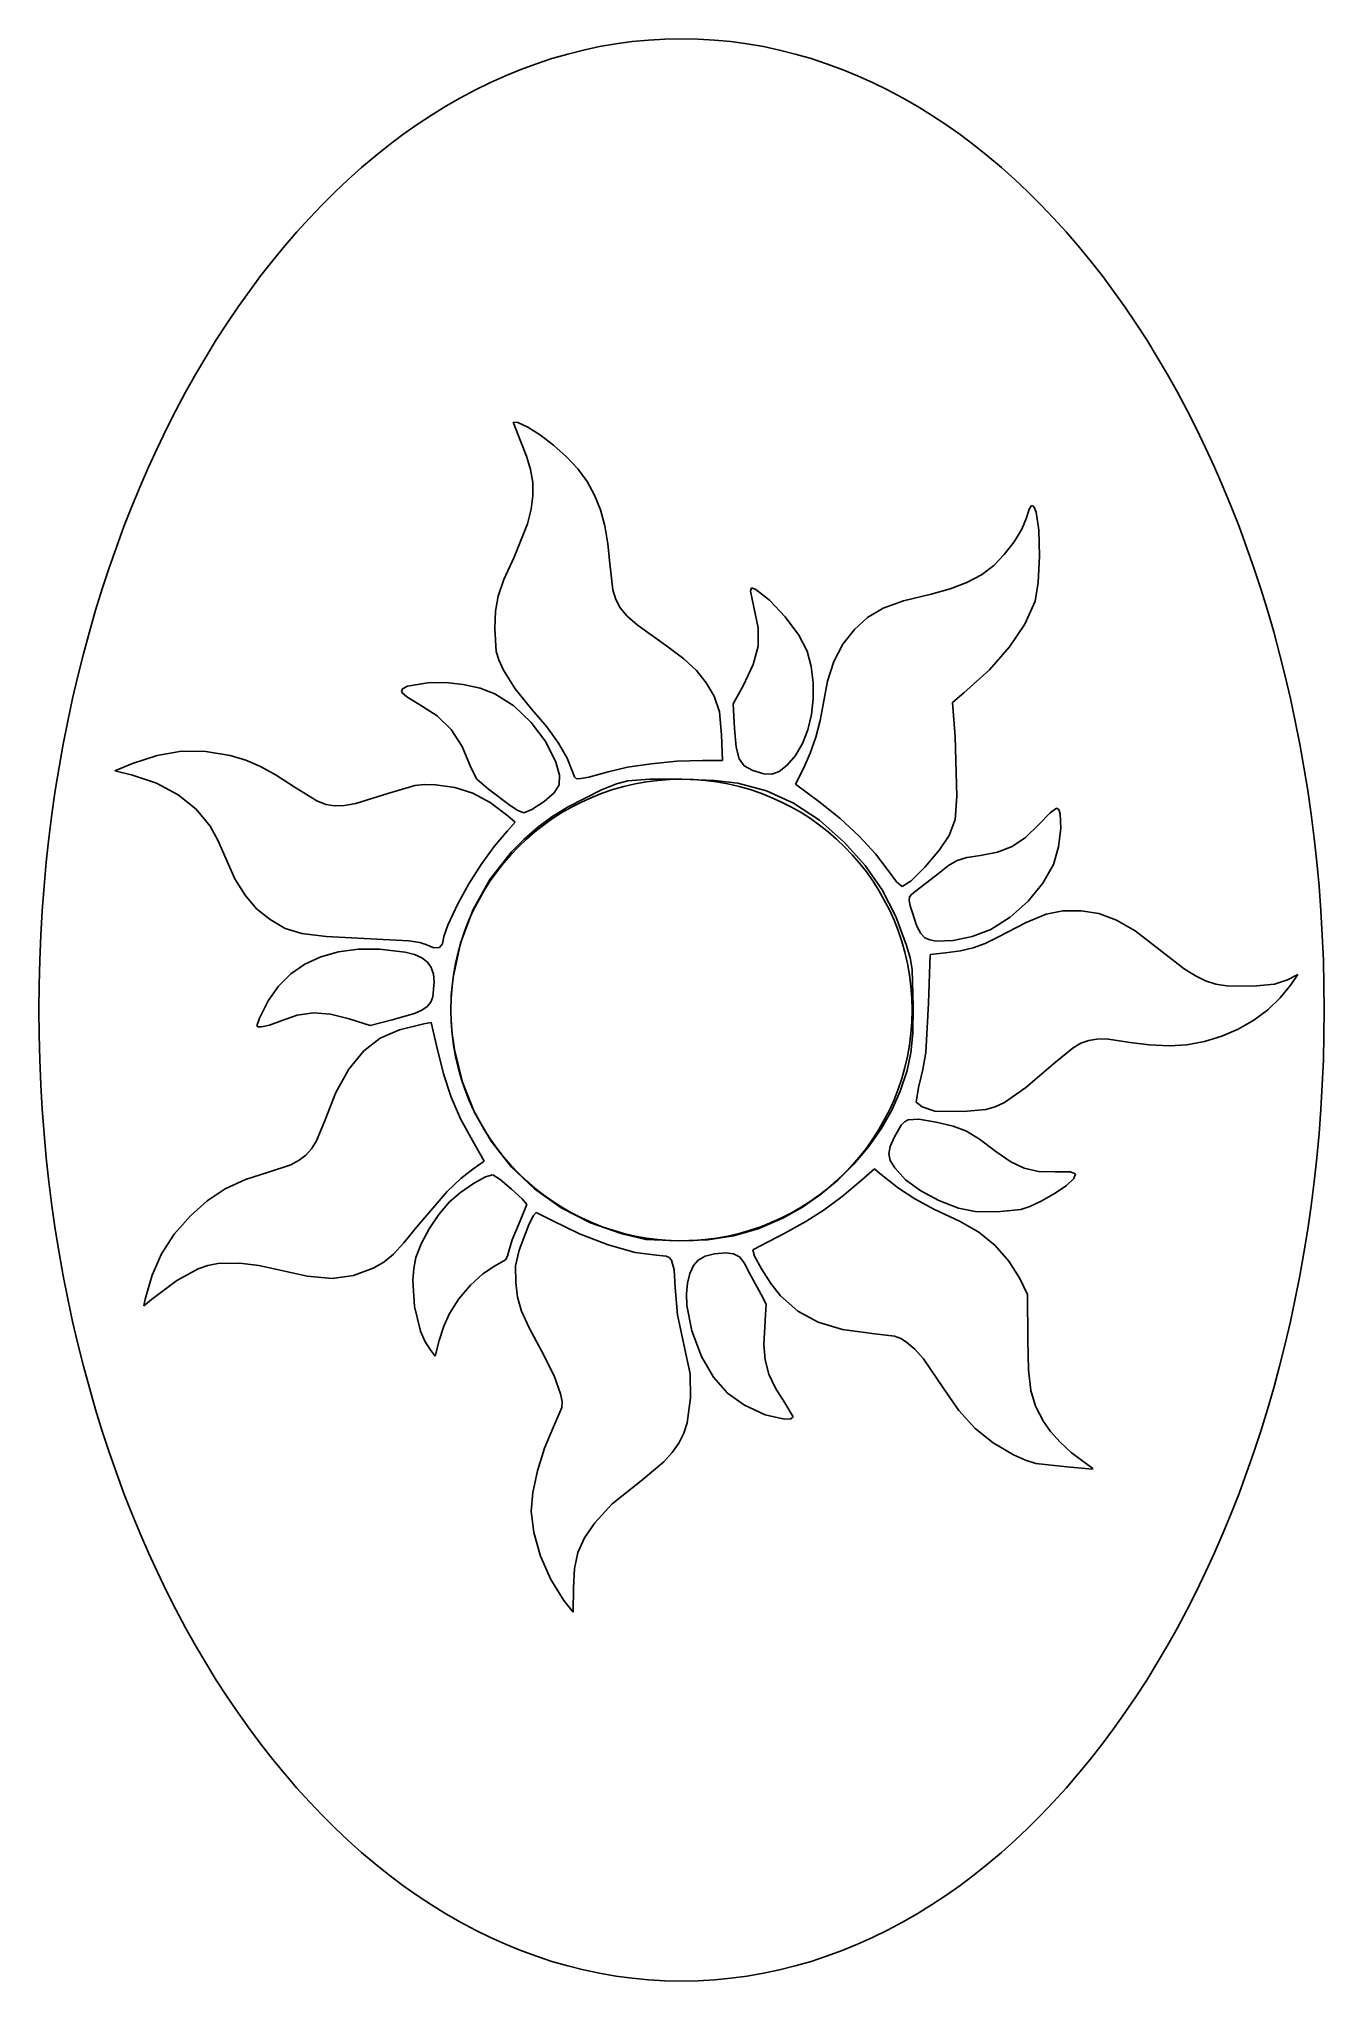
# Model space of a CAD drawing. Extents: x 32 to 177, y 200 to 275.
# Drawn here: x 32.05 to 53.5, y 200.49 to 232.89 of the extents above.
import ezdxf

# ---------------------------------------------------------------- set-up
doc = ezdxf.new("R2010")
doc.units = 0
doc.header["$MEASUREMENT"] = 0
doc.layers.add('Image', color=7, linetype='Continuous')

msp = doc.modelspace()

# ---------------------------------------------------------------- linework, layer by layer
at = {"linetype": 'Continuous'}
msp.add_circle((42.777, 216.693), 3.849, dxfattribs=at)
msp.add_ellipse((42.777, 216.693), major_axis=(0, 16.201), ratio=0.661953, dxfattribs=at)
at = {"layer": 'Image'}
for p, q in [((40.093, 226.171), (39.968, 226.499)), ((39.968, 226.499), (40.043, 226.495)), ((40.043, 226.495), (40.21, 226.414)), ((40.191, 225.932), (40.093, 226.171)), ((40.21, 226.414), (40.423, 226.28)), ((40.423, 226.28), (40.639, 226.118)), ((40.259, 225.707), (40.191, 225.932)), ((40.639, 226.118), (40.859, 225.922)), ((40.859, 225.922), (41.045, 225.72)), ((40.294, 225.49), (40.259, 225.707)), ((41.045, 225.72), (41.2, 225.509)), ((40.268, 225.045), (40.298, 225.271)), ((40.298, 225.271), (40.294, 225.49)), ((41.2, 225.509), (41.325, 225.283)), ((41.325, 225.283), (41.424, 225.038)), ((40.206, 224.804), (40.268, 225.045)), ((41.424, 225.038), (41.498, 224.77)), ((48.454, 224.713), (48.534, 224.905)), ((48.534, 224.905), (48.581, 225.049)), ((48.581, 225.049), (48.618, 225.109)), ((48.618, 225.109), (48.654, 225.09)), ((48.654, 225.09), (48.695, 224.996)), ((48.695, 224.996), (48.741, 224.699)), ((39.982, 224.248), (40.206, 224.804)), ((41.498, 224.77), (41.55, 224.472)), ((48.326, 224.5), (48.454, 224.713)), ((48.741, 224.699), (48.752, 224.265)), ((39.814, 223.876), (39.982, 224.248)), ((41.55, 224.472), (41.582, 224.142)), ((47.988, 224.109), (48.164, 224.29)), ((48.164, 224.29), (48.326, 224.5)), ((48.752, 224.265), (48.73, 223.826)), ((41.582, 224.142), (41.63, 223.702)), ((47.541, 223.823), (47.781, 223.953)), ((47.781, 223.953), (47.988, 224.109)), ((39.672, 223.348), (39.717, 223.599)), ((39.717, 223.599), (39.814, 223.876)), ((41.63, 223.702), (41.679, 223.54)), ((43.928, 223.681), (43.943, 223.734)), ((43.984, 223.412), (43.928, 223.681)), ((43.943, 223.734), (44.015, 223.709)), ((44.015, 223.709), (44.246, 223.529)), ((46.48, 223.518), (46.942, 223.632)), ((46.942, 223.632), (47.262, 223.716)), ((47.262, 223.716), (47.541, 223.823)), ((48.73, 223.826), (48.676, 223.514)), ((39.661, 223.056), (39.672, 223.348)), ((41.679, 223.54), (41.756, 223.399)), ((41.756, 223.399), (41.871, 223.263)), ((41.871, 223.263), (42.035, 223.119)), ((44.057, 223.067), (43.984, 223.412)), ((44.246, 223.529), (44.507, 223.25)), ((45.883, 223.243), (46.141, 223.395)), ((46.141, 223.395), (46.48, 223.518)), ((48.676, 223.514), (48.505, 223.13)), ((39.682, 222.671), (39.661, 223.056)), ((42.035, 223.119), (42.546, 222.753)), ((44.055, 222.762), (44.057, 223.067)), ((44.507, 223.25), (44.737, 222.943)), ((44.737, 222.943), (44.876, 222.681)), ((45.469, 222.795), (45.662, 223.042)), ((45.662, 223.042), (45.883, 223.243)), ((48.505, 223.13), (48.253, 222.75)), ((39.726, 222.535), (39.682, 222.671)), ((42.546, 222.753), (42.815, 222.552)), ((43.973, 222.454), (44.055, 222.762)), ((44.876, 222.681), (44.943, 222.424)), ((45.32, 222.509), (45.469, 222.795)), ((48.253, 222.75), (47.916, 222.369)), ((39.808, 222.361), (39.726, 222.535)), ((40, 222.048), (39.808, 222.361)), ((42.815, 222.552), (43.026, 222.355)), ((43.026, 222.355), (43.191, 222.15)), ((43.804, 222.1), (43.973, 222.454)), ((44.943, 222.424), (44.975, 222.156)), ((45.212, 222.176), (45.32, 222.509)), ((47.916, 222.369), (47.489, 221.981)), ((38.104, 221.993), (38.12, 222.048)), ((38.196, 221.916), (38.104, 221.993)), ((38.12, 222.048), (38.202, 222.094)), ((38.202, 222.094), (38.544, 222.153)), ((38.544, 222.153), (38.837, 222.156)), ((38.837, 222.156), (39.134, 222.123)), ((39.134, 222.123), (39.416, 222.059)), ((39.416, 222.059), (39.662, 221.966)), ((39.662, 221.966), (39.977, 221.766)), ((40.284, 221.702), (40, 222.048)), ((43.191, 222.15), (43.32, 221.927)), ((43.638, 221.8), (43.804, 222.1)), ((44.975, 222.156), (44.975, 221.886)), ((45.14, 221.788), (45.212, 222.176)), ((47.489, 221.981), (47.299, 221.824)), ((38.394, 221.796), (38.196, 221.916)), ((38.699, 221.599), (38.394, 221.796)), ((39.977, 221.766), (40.27, 221.488)), ((40.527, 221.415), (40.284, 221.702)), ((43.32, 221.927), (43.409, 221.669)), ((43.409, 221.669), (43.443, 221.282)), ((43.662, 221.387), (43.638, 221.8)), ((44.975, 221.886), (44.944, 221.621)), ((45.092, 221.523), (45.14, 221.788)), ((47.299, 221.824), (47.344, 221.247)), ((38.932, 221.371), (38.699, 221.599)), ((39.114, 221.088), (38.932, 221.371)), ((40.27, 221.488), (40.514, 221.165)), ((40.725, 221.142), (40.527, 221.415)), ((43.689, 221.076), (43.662, 221.387)), ((44.884, 221.369), (44.795, 221.139)), ((44.944, 221.621), (44.884, 221.369)), ((45.018, 221.245), (45.092, 221.523)), ((34.025, 220.941), (34.433, 221.008)), ((34.433, 221.008), (34.839, 221.007)), ((34.839, 221.007), (35.246, 220.937)), ((39.266, 220.725), (39.114, 221.088)), ((40.514, 221.165), (40.68, 220.827)), ((40.87, 220.893), (40.725, 221.142)), ((43.443, 221.282), (43.462, 220.855)), ((43.738, 220.881), (43.689, 221.076)), ((44.795, 221.139), (44.679, 220.939)), ((44.925, 220.975), (45.018, 221.245)), ((47.344, 221.247), (47.374, 220.257)), ((33.321, 220.685), (33.614, 220.805)), ((33.614, 220.611), (33.321, 220.685)), ((33.614, 220.805), (34.025, 220.941)), ((35.246, 220.937), (35.504, 220.859)), ((35.504, 220.859), (35.75, 220.754)), ((35.75, 220.754), (36.014, 220.608)), ((39.362, 220.542), (39.266, 220.725)), ((40.68, 220.827), (40.741, 220.609)), ((40.955, 220.682), (40.87, 220.893)), ((40.991, 220.582), (40.955, 220.682)), ((40.955, 220.682), (40.955, 220.682)), ((41.551, 220.668), (41.233, 220.576)), ((41.873, 220.743), (41.551, 220.668)), ((42.269, 220.802), (41.873, 220.743)), ((42.701, 220.841), (42.269, 220.802)), ((43.129, 220.855), (42.701, 220.841)), ((43.462, 220.855), (43.129, 220.855)), ((43.825, 220.765), (43.738, 220.881)), ((43.967, 220.69), (43.825, 220.765)), ((44.148, 220.633), (43.967, 220.69)), ((43.967, 220.69), (43.967, 220.69)), ((44.407, 220.672), (44.285, 220.625)), ((44.538, 220.776), (44.407, 220.672)), ((44.679, 220.939), (44.538, 220.776)), ((44.681, 220.459), (44.82, 220.735)), ((44.82, 220.735), (44.925, 220.975)), ((34.018, 220.475), (33.614, 220.611)), ((34.375, 220.284), (34.018, 220.475)), ((36.014, 220.608), (36.328, 220.406)), ((36.328, 220.406), (36.69, 220.183)), ((37.875, 220.305), (38.326, 220.437)), ((38.326, 220.437), (38.484, 220.453)), ((38.484, 220.453), (38.669, 220.449)), ((38.669, 220.449), (38.994, 220.406)), ((38.994, 220.406), (39.294, 220.31)), ((39.556, 220.379), (39.362, 220.542)), ((39.919, 220.104), (39.556, 220.379)), ((40.737, 220.451), (40.654, 220.317)), ((40.741, 220.609), (40.737, 220.451)), ((40.872, 220.078), (41.44, 220.364)), ((41.02, 220.556), (40.991, 220.582)), ((41.065, 220.547), (41.02, 220.556)), ((41.233, 220.576), (41.065, 220.547)), ((41.44, 220.364), (41.691, 220.463)), ((41.691, 220.463), (41.884, 220.517)), ((41.884, 220.517), (42.246, 220.542)), ((42.246, 220.542), (42.781, 220.542)), ((42.781, 220.542), (43.327, 220.519)), ((43.327, 220.519), (43.719, 220.478)), ((43.719, 220.478), (44.196, 220.348)), ((44.285, 220.625), (44.148, 220.633)), ((44.196, 220.348), (44.646, 220.142)), ((45.068, 220.172), (44.681, 220.459)), ((34.676, 220.044), (34.375, 220.284)), ((34.912, 219.761), (34.676, 220.044)), ((36.69, 220.183), (36.839, 220.123)), ((36.839, 220.123), (36.988, 220.097)), ((36.988, 220.097), (37.151, 220.103)), ((37.151, 220.103), (37.343, 220.14)), ((37.343, 220.14), (37.875, 220.305)), ((39.294, 220.31), (39.584, 220.154)), ((39.584, 220.154), (39.876, 219.933)), ((40.043, 220.019), (39.919, 220.104)), ((39.919, 220.104), (39.919, 220.104)), ((40.145, 219.983), (40.043, 220.019)), ((40.28, 220.038), (40.145, 219.983)), ((40.483, 220.171), (40.28, 220.038)), ((40.654, 220.317), (40.483, 220.171)), ((40.614, 219.916), (40.872, 220.078)), ((44.646, 220.142), (45.077, 219.857)), ((45.418, 219.893), (45.068, 220.172)), ((47.374, 220.257), (47.341, 219.873)), ((48.929, 219.98), (49.034, 220.061)), ((49.034, 220.061), (49.073, 220.035)), ((49.073, 220.035), (49.098, 219.963)), ((35.038, 219.525), (34.912, 219.761)), ((40.002, 219.825), (39.872, 219.682)), ((39.876, 219.933), (40.002, 219.825)), ((40.149, 219.541), (40.373, 219.737)), ((40.373, 219.737), (40.614, 219.916)), ((45.077, 219.857), (45.499, 219.486)), ((45.74, 219.595), (45.418, 219.893)), ((47.341, 219.873), (47.241, 219.605)), ((48.52, 219.573), (48.74, 219.786)), ((48.74, 219.786), (48.929, 219.98)), ((49.108, 219.72), (49.068, 219.412)), ((49.098, 219.963), (49.108, 219.72)), ((35.176, 219.207), (35.038, 219.525)), ((39.652, 219.419), (39.434, 219.119)), ((39.872, 219.682), (39.652, 219.419)), ((39.941, 219.33), (40.149, 219.541)), ((45.499, 219.486), (45.842, 219.105)), ((46.014, 219.298), (45.74, 219.595)), ((47.08, 219.364), (46.842, 219.083)), ((47.241, 219.605), (47.08, 219.364)), ((48.051, 219.324), (48.297, 219.422)), ((48.297, 219.422), (48.52, 219.573)), ((49.068, 219.412), (48.982, 219.12)), ((35.324, 218.879), (35.176, 219.207)), ((39.434, 219.119), (39.229, 218.795)), ((39.58, 218.867), (39.941, 219.33)), ((45.842, 219.105), (46.126, 218.696)), ((46.224, 219.018), (46.014, 219.298)), ((46.842, 219.083), (46.608, 218.849)), ((47.063, 218.968), (47.233, 219.105)), ((47.233, 219.105), (47.377, 219.188)), ((47.377, 219.188), (47.539, 219.237)), ((47.539, 219.237), (47.765, 219.27)), ((47.765, 219.27), (48.051, 219.324)), ((48.982, 219.12), (48.809, 218.808)), ((35.493, 218.606), (35.324, 218.879)), ((39.229, 218.795), (39.046, 218.463)), ((39.294, 218.357), (39.58, 218.867)), ((46.365, 218.83), (46.224, 219.018)), ((46.224, 219.018), (46.224, 219.018)), ((46.458, 218.752), (46.365, 218.83)), ((46.608, 218.849), (46.458, 218.752)), ((46.701, 218.684), (47.063, 218.968)), ((48.809, 218.808), (48.562, 218.508)), ((35.687, 218.382), (35.493, 218.606)), ((39.046, 218.463), (38.878, 218.11)), ((46.126, 218.696), (46.356, 218.254)), ((46.575, 218.522), (46.581, 218.58)), ((46.592, 218.433), (46.575, 218.522)), ((46.581, 218.58), (46.62, 218.627)), ((46.703, 218.093), (46.592, 218.433)), ((46.62, 218.627), (46.701, 218.684)), ((48.562, 218.508), (48.264, 218.244)), ((35.911, 218.202), (35.687, 218.382)), ((36.164, 218.055), (35.911, 218.202)), ((38.878, 218.11), (38.808, 217.92)), ((39.087, 217.81), (39.294, 218.357)), ((46.356, 218.254), (46.534, 217.771)), ((46.77, 217.971), (46.703, 218.093)), ((48.264, 218.244), (47.936, 218.038)), ((48.055, 217.906), (48.53, 218.154)), ((48.53, 218.154), (48.864, 218.292)), ((48.864, 218.292), (49.141, 218.347)), ((49.141, 218.347), (49.444, 218.347)), ((49.444, 218.347), (49.741, 218.301)), ((49.741, 218.301), (50.035, 218.192)), ((50.035, 218.192), (50.346, 218.011)), ((36.443, 217.967), (36.164, 218.055)), ((36.848, 217.917), (36.443, 217.967)), ((37.48, 217.885), (36.848, 217.917)), ((38.229, 217.844), (37.48, 217.885)), ((38.412, 217.819), (38.229, 217.844)), ((38.512, 217.787), (38.412, 217.819)), ((38.512, 217.786), (38.512, 217.787)), ((38.645, 217.731), (38.512, 217.786)), ((38.791, 217.797), (38.737, 217.734)), ((38.808, 217.92), (38.791, 217.797)), ((38.964, 217.234), (39.087, 217.81)), ((46.534, 217.771), (46.592, 217.563)), ((46.838, 217.897), (46.77, 217.971)), ((46.919, 217.861), (46.838, 217.897)), ((46.838, 217.897), (46.838, 217.897)), ((47.029, 217.842), (46.919, 217.861)), ((47.31, 217.851), (47.029, 217.842)), ((47.629, 217.919), (47.31, 217.851)), ((47.936, 218.038), (47.629, 217.919)), ((47.644, 217.729), (47.845, 217.803)), ((47.845, 217.803), (48.055, 217.906)), ((50.346, 218.011), (50.694, 217.749)), ((50.694, 217.749), (51.166, 217.382)), ((36.257, 217.294), (36.493, 217.458)), ((36.493, 217.458), (36.759, 217.582)), ((36.759, 217.582), (37.055, 217.665)), ((37.055, 217.665), (37.382, 217.707)), ((37.382, 217.707), (37.738, 217.708)), ((37.738, 217.708), (38.164, 217.66)), ((38.164, 217.66), (38.322, 217.617)), ((38.322, 217.617), (38.446, 217.561)), ((38.446, 217.561), (38.538, 217.488)), ((38.538, 217.488), (38.601, 217.399)), ((38.737, 217.734), (38.645, 217.731)), ((46.592, 217.563), (46.624, 217.371)), ((46.899, 216.807), (46.924, 217.62)), ((46.924, 217.62), (47.182, 217.646)), ((47.182, 217.646), (47.43, 217.679)), ((47.43, 217.679), (47.644, 217.729)), ((36.051, 217.089), (36.257, 217.294)), ((38.601, 217.399), (38.638, 217.292)), ((38.649, 217.165), (38.628, 216.914)), ((38.638, 217.292), (38.649, 217.165)), ((38.935, 216.939), (38.964, 217.234)), ((46.624, 217.371), (46.643, 216.747)), ((51.166, 217.382), (51.353, 217.262)), ((51.353, 217.262), (51.523, 217.178)), ((51.523, 217.178), (51.692, 217.125)), ((51.692, 217.125), (51.872, 217.096)), ((51.872, 217.096), (52.319, 217.091)), ((52.319, 217.091), (52.672, 217.121)), ((52.672, 217.121), (52.889, 217.195)), ((52.944, 217.115), (52.768, 216.896)), ((52.889, 217.195), (53.06, 217.284)), ((53.06, 217.284), (52.944, 217.115)), ((35.734, 216.559), (35.877, 216.844)), ((35.877, 216.844), (36.051, 217.089)), ((38.592, 216.825), (38.533, 216.752)), ((38.628, 216.914), (38.592, 216.825)), ((38.929, 216.64), (38.935, 216.939)), ((46.852, 215.982), (46.899, 216.807)), ((52.768, 216.896), (52.56, 216.697)), ((35.692, 216.429), (35.734, 216.559)), ((35.734, 216.559), (35.734, 216.559)), ((36.094, 216.514), (35.902, 216.441)), ((36.364, 216.608), (36.094, 216.514)), ((36.634, 216.644), (36.364, 216.608)), ((36.918, 216.623), (36.634, 216.644)), ((37.229, 216.546), (36.918, 216.623)), ((37.584, 216.433), (37.229, 216.546)), ((37.948, 216.526), (37.584, 216.433)), ((38.322, 216.636), (37.948, 216.526)), ((38.073, 216.362), (38.476, 216.464)), ((38.445, 216.69), (38.322, 216.636)), ((38.533, 216.752), (38.445, 216.69)), ((38.476, 216.464), (38.601, 216.486)), ((38.601, 216.486), (38.687, 216.101)), ((38.946, 216.338), (38.929, 216.64)), ((46.643, 216.747), (46.636, 216.306)), ((52.325, 216.523), (52.068, 216.375)), ((52.56, 216.697), (52.325, 216.523)), ((35.713, 216.413), (35.692, 216.429)), ((35.766, 216.41), (35.713, 216.413)), ((35.902, 216.441), (35.766, 216.41)), ((37.476, 216.011), (37.748, 216.224)), ((37.748, 216.224), (38.073, 216.362)), ((38.987, 216.035), (38.946, 216.338)), ((46.636, 216.306), (46.606, 215.979)), ((49.442, 216.137), (49.312, 216.063)), ((49.572, 216.185), (49.442, 216.137)), ((49.71, 216.208), (49.572, 216.185)), ((49.866, 216.209), (49.71, 216.208)), ((50.264, 216.152), (49.866, 216.209)), ((50.583, 216.11), (50.264, 216.152)), ((51.506, 216.166), (51.211, 216.111)), ((51.793, 216.255), (51.506, 216.166)), ((52.068, 216.375), (51.793, 216.255)), ((37.228, 215.706), (37.476, 216.011)), ((38.687, 216.101), (38.805, 215.629)), ((39.123, 215.486), (38.987, 216.035)), ((46.606, 215.979), (46.54, 215.685)), ((46.806, 215.7), (46.852, 215.982)), ((49.018, 215.824), (48.525, 215.397)), ((49.312, 216.063), (49.018, 215.824)), ((50.913, 216.093), (50.583, 216.11)), ((51.211, 216.111), (50.913, 216.093)), ((37.01, 215.319), (37.228, 215.706)), ((38.805, 215.629), (38.934, 215.237)), ((39.329, 214.973), (39.123, 215.486)), ((46.54, 215.685), (46.423, 215.338)), ((46.731, 215.398), (46.806, 215.7)), ((36.828, 214.858), (37.01, 215.319)), ((38.934, 215.237), (39.089, 214.879)), ((46.423, 215.338), (46.286, 215.022)), ((46.694, 215.154), (46.731, 215.398)), ((46.795, 215.078), (46.694, 215.154)), ((48.525, 215.397), (48.169, 215.151)), ((36.686, 214.509), (36.828, 214.858)), ((39.089, 214.879), (39.289, 214.514)), ((39.601, 214.502), (39.329, 214.973)), ((46.286, 215.022), (46.109, 214.71)), ((46.496, 214.825), (46.559, 214.86)), ((46.559, 214.86), (46.737, 214.872)), ((46.737, 214.872), (47.029, 214.822)), ((47.003, 215.005), (46.795, 215.078)), ((47.483, 214.999), (47.003, 215.005)), ((47.003, 215.005), (47.003, 215.005)), ((47.854, 215.035), (47.483, 214.999)), ((48.012, 215.08), (47.854, 215.035)), ((48.169, 215.151), (48.012, 215.08)), ((36.604, 214.379), (36.686, 214.509)), ((39.289, 214.514), (39.483, 214.171)), ((46.109, 214.71), (45.897, 214.408)), ((46.26, 214.414), (46.333, 214.579)), ((46.333, 214.579), (46.442, 214.769)), ((46.442, 214.769), (46.496, 214.825)), ((47.029, 214.822), (47.31, 214.755)), ((47.31, 214.755), (47.531, 214.671)), ((47.531, 214.671), (47.749, 214.54)), ((47.749, 214.54), (48.024, 214.334)), ((36.255, 214.112), (36.394, 214.185)), ((36.394, 214.185), (36.509, 214.272)), ((36.509, 214.272), (36.604, 214.379)), ((39.935, 214.079), (39.601, 214.502)), ((45.897, 214.408), (45.655, 214.121)), ((46.236, 214.292), (46.26, 214.414)), ((46.261, 214.184), (46.236, 214.292)), ((46.335, 214.059), (46.261, 214.184)), ((48.024, 214.334), (48.271, 214.16)), ((35.163, 213.708), (35.501, 213.867)), ((35.501, 213.867), (35.885, 213.99)), ((35.885, 213.99), (36.255, 214.112)), ((39.097, 213.883), (38.867, 213.663)), ((39.294, 214.035), (39.097, 213.883)), ((39.483, 214.171), (39.294, 214.035)), ((39.306, 213.799), (39.504, 213.908)), ((39.504, 213.908), (39.628, 213.941)), ((39.628, 213.941), (39.749, 213.863)), ((39.749, 213.863), (39.939, 213.706)), ((40.325, 213.708), (39.935, 214.079)), ((45.655, 214.121), (45.388, 213.854)), ((45.775, 213.847), (45.995, 214.042)), ((45.995, 214.042), (46.089, 213.966)), ((46.089, 213.966), (46.399, 213.723)), ((46.515, 213.862), (46.335, 214.059)), ((46.768, 213.675), (46.515, 213.862)), ((48.271, 214.16), (48.497, 214.053)), ((48.497, 214.053), (48.734, 214.001)), ((48.734, 214.001), (49.013, 213.994)), ((49.013, 213.994), (49.261, 213.992)), ((49.323, 213.881), (49.203, 213.767)), ((49.261, 213.992), (49.354, 213.962)), ((49.354, 213.962), (49.323, 213.881)), ((34.86, 213.507), (35.163, 213.708)), ((38.867, 213.663), (38.362, 213.076)), ((38.907, 213.49), (39.089, 213.649)), ((39.089, 213.649), (39.306, 213.799)), ((39.939, 213.706), (40.116, 213.543)), ((40.116, 213.543), (40.195, 213.447)), ((40.767, 213.395), (40.325, 213.708)), ((45.099, 213.613), (44.795, 213.402)), ((45.388, 213.854), (45.099, 213.613)), ((45.16, 213.358), (45.458, 213.58)), ((45.458, 213.58), (45.775, 213.847)), ((46.399, 213.723), (46.671, 213.542)), ((46.671, 213.542), (46.986, 213.371)), ((47.07, 213.512), (46.768, 213.675)), ((49.015, 213.636), (48.779, 213.505)), ((49.203, 213.767), (49.015, 213.636)), ((34.312, 212.951), (34.581, 213.259)), ((34.581, 213.259), (34.86, 213.507)), ((38.567, 213.04), (38.729, 213.279)), ((38.729, 213.279), (38.907, 213.49)), ((40.195, 213.447), (40.057, 213.109)), ((40.237, 213.125), (40.307, 213.263)), ((40.307, 213.263), (40.354, 213.314)), ((40.354, 213.314), (40.62, 213.183)), ((41.257, 213.144), (40.767, 213.395)), ((44.48, 213.226), (44.055, 213.044)), ((44.795, 213.402), (44.48, 213.226)), ((44.851, 213.162), (45.16, 213.358)), ((46.986, 213.371), (47.428, 213.163)), ((47.4, 213.387), (47.07, 213.512)), ((47.675, 213.333), (47.4, 213.387)), ((47.4, 213.387), (47.4, 213.387)), ((48.045, 213.328), (47.675, 213.333)), ((48.44, 213.363), (48.045, 213.328)), ((48.588, 213.413), (48.44, 213.363)), ((48.779, 213.505), (48.588, 213.413)), ((34.102, 212.626), (34.312, 212.951)), ((38.362, 213.076), (38.146, 212.807)), ((38.435, 212.794), (38.567, 213.04)), ((40.057, 213.109), (39.951, 212.86)), ((40.07, 212.684), (40.237, 213.125)), ((40.62, 213.183), (41.073, 212.959)), ((41.073, 212.959), (41.555, 212.774)), ((41.789, 212.961), (41.257, 213.144)), ((42.181, 212.866), (41.789, 212.961)), ((43.645, 212.924), (43.219, 212.859)), ((44.055, 213.044), (43.645, 212.924)), ((43.968, 212.691), (44.503, 212.972)), ((44.503, 212.972), (44.851, 213.162)), ((47.428, 213.163), (47.736, 212.988)), ((47.736, 212.988), (48.011, 212.766)), ((33.943, 212.27), (34.102, 212.626)), ((37.97, 212.619), (37.808, 212.487)), ((38.146, 212.807), (37.97, 212.619)), ((38.308, 212.383), (38.345, 212.562)), ((38.345, 212.562), (38.435, 212.794)), ((39.874, 212.585), (39.838, 212.526)), ((39.893, 212.668), (39.874, 212.585)), ((39.951, 212.86), (39.893, 212.668)), ((40.009, 212.424), (40.07, 212.684)), ((41.555, 212.774), (42.006, 212.647)), ((42.006, 212.647), (42.362, 212.6)), ((42.744, 212.844), (42.181, 212.866)), ((42.181, 212.866), (42.181, 212.866)), ((42.362, 212.6), (42.521, 212.586)), ((42.521, 212.586), (42.573, 212.561)), ((42.573, 212.561), (42.61, 212.518)), ((43.219, 212.859), (42.744, 212.844)), ((43.056, 212.522), (43.174, 212.587)), ((43.174, 212.587), (43.329, 212.626)), ((43.329, 212.626), (43.518, 212.64)), ((43.518, 212.64), (43.645, 212.626)), ((43.645, 212.626), (43.742, 212.575)), ((43.742, 212.575), (43.825, 212.472)), ((43.995, 212.585), (43.968, 212.691)), ((44.11, 212.372), (43.995, 212.585)), ((48.011, 212.766), (48.241, 212.505)), ((33.829, 211.871), (33.943, 212.27)), ((34.709, 212.374), (34.356, 212.182)), ((34.875, 212.43), (34.709, 212.374)), ((35.042, 212.463), (34.875, 212.43)), ((35.407, 212.469), (35.042, 212.463)), ((35.724, 212.428), (35.407, 212.469)), ((36.03, 212.363), (35.724, 212.428)), ((36.531, 212.25), (36.03, 212.363)), ((36.945, 212.216), (36.531, 212.25)), ((37.302, 212.261), (36.945, 212.216)), ((37.633, 212.385), (37.302, 212.261)), ((37.808, 212.487), (37.633, 212.385)), ((38.293, 212.181), (38.308, 212.383)), ((39.462, 212.291), (39.254, 212.1)), ((39.657, 212.418), (39.462, 212.291)), ((39.838, 212.526), (39.657, 212.418)), ((40.01, 212.148), (40.009, 212.424)), ((42.61, 212.518), (42.653, 212.357)), ((42.653, 212.357), (42.671, 212.064)), ((42.876, 212.138), (42.914, 212.298)), ((42.914, 212.298), (42.975, 212.432)), ((42.975, 212.432), (43.056, 212.522)), ((43.825, 212.472), (43.91, 212.303)), ((43.91, 212.303), (44.107, 211.947)), ((44.27, 212.128), (44.11, 212.372)), ((48.241, 212.505), (48.42, 212.214)), ((34.356, 212.182), (33.935, 211.865)), ((38.323, 211.747), (38.293, 212.181)), ((39.254, 212.1), (39.059, 211.872)), ((40.042, 211.901), (40.01, 212.148)), ((42.671, 212.064), (42.712, 211.61)), ((42.861, 211.959), (42.876, 212.138)), ((42.868, 211.763), (42.861, 211.959)), ((44.107, 211.947), (44.191, 211.786)), ((44.429, 211.926), (44.27, 212.128)), ((44.719, 211.671), (44.429, 211.926)), ((48.42, 212.214), (48.551, 211.947)), ((48.551, 211.947), (48.555, 211.192)), ((33.804, 211.758), (33.829, 211.871)), ((33.935, 211.865), (33.804, 211.758)), ((38.422, 211.337), (38.323, 211.747)), ((38.903, 211.632), (38.808, 211.418)), ((39.059, 211.872), (38.903, 211.632)), ((40.109, 211.668), (40.042, 211.901)), ((40.234, 211.39), (40.109, 211.668)), ((42.712, 211.61), (42.815, 211.113)), ((42.948, 211.343), (42.868, 211.763)), ((44.181, 211.61), (44.151, 211.112)), ((44.191, 211.786), (44.181, 211.61)), ((45.058, 211.487), (44.719, 211.671)), ((38.495, 211.166), (38.422, 211.337)), ((38.808, 211.418), (38.731, 211.178)), ((40.438, 211.008), (40.234, 211.39)), ((43.113, 210.913), (42.948, 211.343)), ((45.464, 211.364), (45.058, 211.487)), ((45.957, 211.297), (45.464, 211.364)), ((46.332, 211.251), (45.957, 211.297)), ((38.58, 211.029), (38.495, 211.166)), ((38.666, 210.92), (38.58, 211.029)), ((38.731, 211.178), (38.666, 210.92)), ((40.651, 210.587), (40.438, 211.008)), ((42.815, 211.113), (42.919, 210.623)), ((44.151, 211.112), (44.172, 210.857)), ((46.436, 211.212), (46.332, 211.251)), ((46.531, 211.153), (46.436, 211.212)), ((46.669, 211.035), (46.531, 211.153)), ((46.814, 210.871), (46.669, 211.035)), ((48.555, 211.192), (48.566, 210.69)), ((42.919, 210.623), (42.928, 210.22)), ((43.313, 210.568), (43.113, 210.913)), ((44.172, 210.857), (44.235, 210.619)), ((44.235, 210.619), (44.343, 210.385)), ((47.155, 210.371), (46.814, 210.871)), ((48.566, 210.69), (48.604, 210.346)), ((40.76, 210.292), (40.651, 210.587)), ((40.783, 210.163), (40.76, 210.292)), ((43.545, 210.301), (43.313, 210.568)), ((43.826, 210.098), (43.545, 210.301)), ((44.343, 210.385), (44.503, 210.14)), ((47.406, 210.009), (47.155, 210.371)), ((48.604, 210.346), (48.682, 210.083)), ((40.641, 209.738), (40.778, 210.06)), ((40.778, 210.06), (40.783, 210.163)), ((42.928, 210.22), (42.873, 209.808)), ((44.172, 209.941), (43.826, 210.098)), ((44.503, 210.14), (44.642, 209.906)), ((47.676, 209.712), (47.406, 210.009)), ((48.682, 210.083), (48.815, 209.828)), ((40.491, 209.381), (40.641, 209.738)), ((42.873, 209.808), (42.815, 209.631)), ((44.496, 209.866), (44.172, 209.941)), ((44.172, 209.941), (44.172, 209.941)), ((44.602, 209.871), (44.496, 209.866)), ((44.642, 209.906), (44.602, 209.871)), ((47.976, 209.47), (47.676, 209.712)), ((48.815, 209.828), (48.935, 209.66)), ((48.935, 209.66), (49.097, 209.481)), ((40.372, 209.003), (40.491, 209.381)), ((42.733, 209.465), (42.623, 209.308)), ((42.815, 209.631), (42.733, 209.465)), ((48.317, 209.273), (47.976, 209.47)), ((49.097, 209.481), (49.278, 209.313)), ((40.294, 208.642), (40.372, 209.003)), ((42.483, 209.154), (42.102, 208.836)), ((42.623, 209.308), (42.483, 209.154)), ((48.515, 209.183), (48.317, 209.273)), ((48.689, 209.128), (48.515, 209.183)), ((49.206, 209.069), (48.689, 209.128)), ((49.633, 209.034), (49.206, 209.069)), ((49.206, 209.069), (49.206, 209.069)), ((49.278, 209.313), (49.454, 209.181)), ((49.454, 209.181), (49.643, 209.044)), ((49.643, 209.044), (49.633, 209.034)), ((42.102, 208.836), (41.621, 208.457)), ((40.268, 208.334), (40.294, 208.642)), ((41.621, 208.457), (41.328, 208.138)), ((40.31, 207.974), (40.268, 208.334)), ((41.328, 208.138), (41.157, 207.887)), ((40.424, 207.583), (40.31, 207.974)), ((41.157, 207.887), (41.049, 207.645)), ((40.596, 207.194), (40.424, 207.583)), ((40.992, 207.378), (40.977, 207.054)), ((41.049, 207.645), (40.992, 207.378)), ((40.816, 206.84), (40.596, 207.194)), ((40.977, 207.054), (40.969, 206.647)), ((40.969, 206.647), (40.816, 206.84)), ((40.816, 206.84), (40.816, 206.84))]:
    msp.add_line(p, q, dxfattribs=at)

doc.saveas('drawing.dxf')
